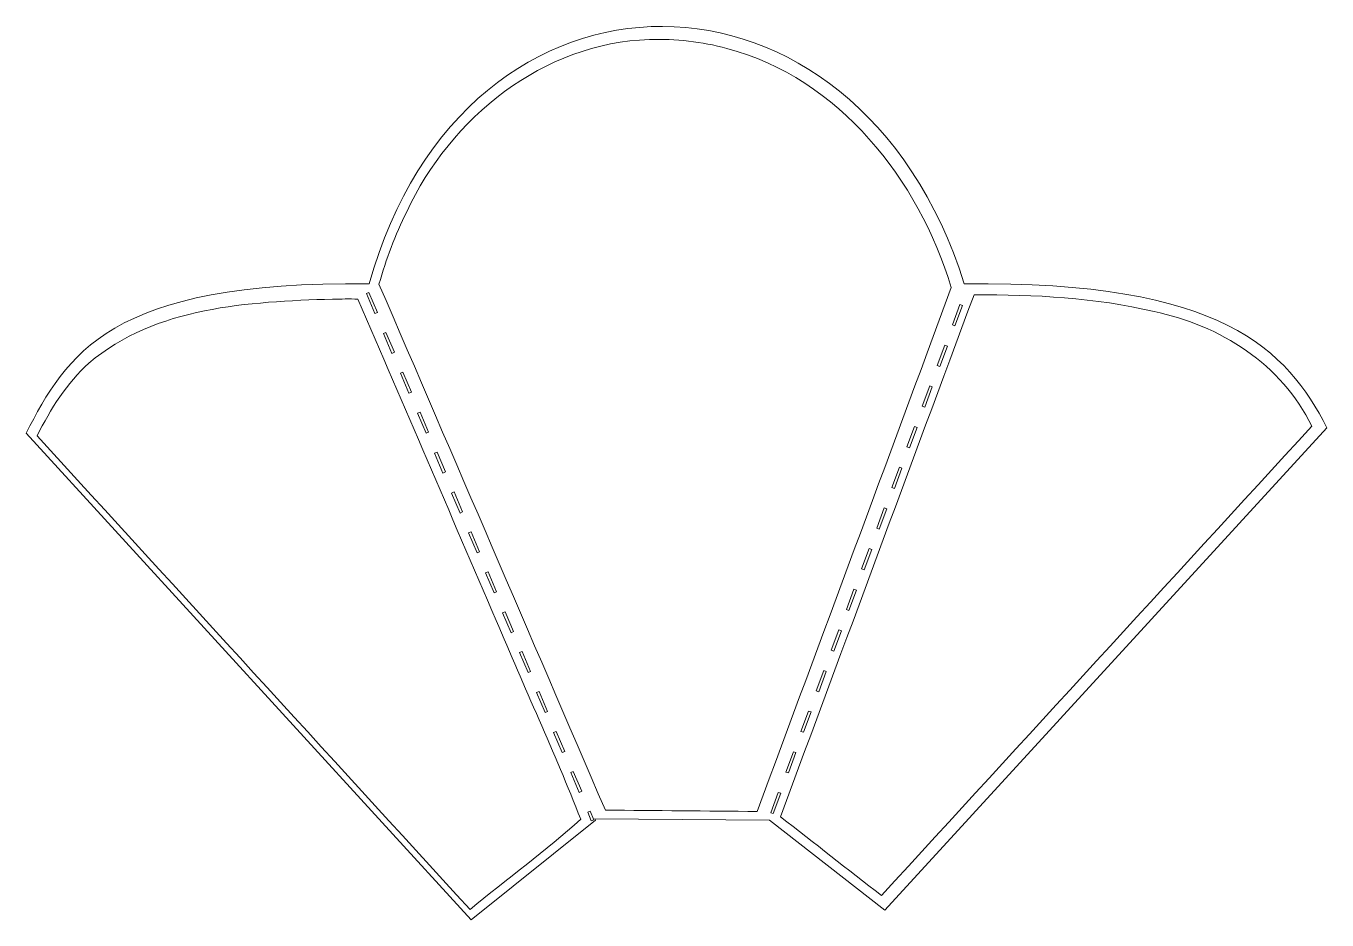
# Model space of a CAD drawing. Header units: centimetres. Extents: x -6.3 to 6.3, y -4.4 to 4.4.
import ezdxf

# ---------------------------------------------------------------- set-up
doc = ezdxf.new("R2010")
doc.units = ezdxf.units.CM
doc.header["$MEASUREMENT"] = 0
doc.layers.add('Layer 1', color=7, linetype='Continuous')

msp = doc.modelspace()

# ---------------------------------------------------------------- linework, layer by layer
at = {"layer": 'Layer 1', "color": 138, "lineweight": 9}
for points, knots in [([(-0.13558, 4.3604), (-1.33904, 4.36481), (-2.5288, 3.53131), (-2.99639, 1.84769), (-2.99639, 1.84769), (-5.54151, 1.8816), (-5.94795, 1.14999), (-6.34337, 0.39165), (-6.34337, 0.39165), (-6.34337, 0.39165), (-2.00255, -4.35845), (-2.00255, -4.35845), (-2.00255, -4.35845), (-2.00255, -4.35845), (-0.7896, -3.38445), (-0.7896, -3.38445), (-0.7896, -3.38445), (-0.7896, -3.38445), (-0.79539, -3.37039), (-0.79539, -3.37039), (-0.79539, -3.37039), (-0.79539, -3.37039), (0.90621, -3.38445), (0.90621, -3.38445), (0.90621, -3.38445), (0.90621, -3.38445), (2.03152, -4.26171), (2.03152, -4.26171), (2.03152, -4.26171), (2.03152, -4.26171), (6.3434, 0.44457), (6.3434, 0.44457), (6.3434, 0.44457), (5.94876, 1.20141), (5.34102, 1.88014), (2.80625, 1.84852), (2.80625, 1.84852), (2.28489, 3.51401), (1.0677, 4.356), (-0.13559, 4.36041), (-0.13559, 4.36041), (-0.13559, 4.36041), (-0.13558, 4.3604), (-0.13558, 4.3604)], [0, 0, 0, 0, 0.08333333, 0.08333333, 0.08333333, 0.08333333, 0.16666667, 0.16666667, 0.16666667, 0.16666667, 0.25, 0.25, 0.25, 0.25, 0.33333333, 0.33333333, 0.33333333, 0.33333333, 0.41666667, 0.41666667, 0.41666667, 0.41666667, 0.5, 0.5, 0.5, 0.5, 0.58333333, 0.58333333, 0.58333333, 0.58333333, 0.66666667, 0.66666667, 0.66666667, 0.66666667, 0.75, 0.75, 0.75, 0.75, 0.83333333, 0.83333333, 0.83333333, 0.83333333, 1, 1, 1, 1]), ([(-2.99887, 1.765), (-2.99887, 1.765), (-2.91619, 1.5707), (-2.91619, 1.5707), (-2.91619, 1.5707), (-2.91619, 1.5707), (-2.94017, 1.55995), (-2.94017, 1.55995), (-2.94017, 1.55995), (-2.94017, 1.55995), (-3.02368, 1.75508), (-3.02368, 1.75508), (-3.02368, 1.75508), (-3.02368, 1.75508), (-2.99888, 1.765), (-2.99888, 1.765), (-2.99888, 1.765), (-2.99888, 1.765), (-2.99887, 1.765), (-2.99887, 1.765)], [0, 0, 0, 0, 0.16666667, 0.16666667, 0.16666667, 0.16666667, 0.33333333, 0.33333333, 0.33333333, 0.33333333, 0.5, 0.5, 0.5, 0.5, 0.66666667, 0.66666667, 0.66666667, 0.66666667, 1, 1, 1, 1]), ([(2.76409, 1.64759), (2.76409, 1.64759), (2.78889, 1.63849), (2.78889, 1.63849), (2.78889, 1.63849), (2.78889, 1.63849), (2.7153, 1.44005), (2.7153, 1.44005), (2.7153, 1.44005), (2.7153, 1.44005), (2.6905, 1.44915), (2.6905, 1.44915), (2.6905, 1.44915), (2.6905, 1.44915), (2.76409, 1.64759), (2.76409, 1.64759)], [0, 0, 0, 0, 0.2, 0.2, 0.2, 0.2, 0.4, 0.4, 0.4, 0.4, 0.6, 0.6, 0.6, 0.6, 1, 1, 1, 1]), ([(-2.8335, 1.37557), (-2.8335, 1.37557), (-2.74999, 1.18127), (-2.74999, 1.18127), (-2.74999, 1.18127), (-2.74999, 1.18127), (-2.77479, 1.17052), (-2.77479, 1.17052), (-2.77479, 1.17052), (-2.77479, 1.17052), (-2.85747, 1.36565), (-2.85747, 1.36565), (-2.85747, 1.36565), (-2.85747, 1.36565), (-2.83349, 1.37557), (-2.83349, 1.37557), (-2.83349, 1.37557), (-2.83349, 1.37557), (-2.8335, 1.37557), (-2.8335, 1.37557)], [0, 0, 0, 0, 0.16666667, 0.16666667, 0.16666667, 0.16666667, 0.33333333, 0.33333333, 0.33333333, 0.33333333, 0.5, 0.5, 0.5, 0.5, 0.66666667, 0.66666667, 0.66666667, 0.66666667, 1, 1, 1, 1]), ([(2.61691, 1.25072), (2.61691, 1.25072), (2.64171, 1.24162), (2.64171, 1.24162), (2.64171, 1.24162), (2.64171, 1.24162), (2.5673, 1.04318), (2.5673, 1.04318), (2.5673, 1.04318), (2.5673, 1.04318), (2.5425, 1.05228), (2.5425, 1.05228), (2.5425, 1.05228), (2.5425, 1.05228), (2.61691, 1.25072), (2.61691, 1.25072)], [0, 0, 0, 0, 0.2, 0.2, 0.2, 0.2, 0.4, 0.4, 0.4, 0.4, 0.6, 0.6, 0.6, 0.6, 1, 1, 1, 1]), ([(-2.66731, 0.98613), (-2.66731, 0.98613), (-2.58463, 0.79183), (-2.58463, 0.79183), (-2.58463, 0.79183), (-2.58463, 0.79183), (-2.60861, 0.78108), (-2.60861, 0.78108), (-2.60861, 0.78108), (-2.60861, 0.78108), (-2.69129, 0.97621), (-2.69129, 0.97621), (-2.69129, 0.97621), (-2.69129, 0.97621), (-2.66731, 0.98613), (-2.66731, 0.98613)], [0, 0, 0, 0, 0.2, 0.2, 0.2, 0.2, 0.4, 0.4, 0.4, 0.4, 0.6, 0.6, 0.6, 0.6, 1, 1, 1, 1]), ([(2.46891, 0.85467), (2.46891, 0.85467), (2.49371, 0.84475), (2.49371, 0.84475), (2.49371, 0.84475), (2.49371, 0.84475), (2.42012, 0.64631), (2.42012, 0.64631), (2.42012, 0.64631), (2.42012, 0.64631), (2.39532, 0.65623), (2.39532, 0.65623), (2.39532, 0.65623), (2.39532, 0.65623), (2.46891, 0.85467), (2.46891, 0.85467)], [0, 0, 0, 0, 0.2, 0.2, 0.2, 0.2, 0.4, 0.4, 0.4, 0.4, 0.6, 0.6, 0.6, 0.6, 1, 1, 1, 1]), ([(-2.50112, 0.5967), (-2.50112, 0.5967), (-2.41844, 0.4024), (-2.41844, 0.4024), (-2.41844, 0.4024), (-2.41844, 0.4024), (-2.44242, 0.39165), (-2.44242, 0.39165), (-2.44242, 0.39165), (-2.44242, 0.39165), (-2.52593, 0.58678), (-2.52593, 0.58678), (-2.52593, 0.58678), (-2.52593, 0.58678), (-2.50113, 0.5967), (-2.50113, 0.5967), (-2.50113, 0.5967), (-2.50113, 0.5967), (-2.50112, 0.5967), (-2.50112, 0.5967)], [0, 0, 0, 0, 0.16666667, 0.16666667, 0.16666667, 0.16666667, 0.33333333, 0.33333333, 0.33333333, 0.33333333, 0.5, 0.5, 0.5, 0.5, 0.66666667, 0.66666667, 0.66666667, 0.66666667, 1, 1, 1, 1]), ([(2.32174, 0.45779), (2.32174, 0.45779), (2.34654, 0.44869), (2.34654, 0.44869), (2.34654, 0.44869), (2.34654, 0.44869), (2.27213, 0.25025), (2.27213, 0.25025), (2.27213, 0.25025), (2.27213, 0.25025), (2.24733, 0.25935), (2.24733, 0.25935), (2.24733, 0.25935), (2.24733, 0.25935), (2.32174, 0.45779), (2.32174, 0.45779)], [0, 0, 0, 0, 0.2, 0.2, 0.2, 0.2, 0.4, 0.4, 0.4, 0.4, 0.6, 0.6, 0.6, 0.6, 1, 1, 1, 1]), ([(-2.33493, 0.20727), (-2.33493, 0.20727), (-2.25225, 0.01297), (-2.25225, 0.01297), (-2.25225, 0.01297), (-2.25225, 0.01297), (-2.27705, 0.00222), (-2.27705, 0.00222), (-2.27705, 0.00222), (-2.27705, 0.00222), (-2.35973, 0.19735), (-2.35973, 0.19735), (-2.35973, 0.19735), (-2.35973, 0.19735), (-2.33493, 0.20727), (-2.33493, 0.20727)], [0, 0, 0, 0, 0.2, 0.2, 0.2, 0.2, 0.4, 0.4, 0.4, 0.4, 0.6, 0.6, 0.6, 0.6, 1, 1, 1, 1]), ([(2.17374, 0.06092), (2.17374, 0.06092), (2.19854, 0.05182), (2.19854, 0.05182), (2.19854, 0.05182), (2.19854, 0.05182), (2.12495, -0.14662), (2.12495, -0.14662), (2.12495, -0.14662), (2.12495, -0.14662), (2.10015, -0.13752), (2.10015, -0.13752), (2.10015, -0.13752), (2.10015, -0.13752), (2.17374, 0.06092), (2.17374, 0.06092)], [0, 0, 0, 0, 0.2, 0.2, 0.2, 0.2, 0.4, 0.4, 0.4, 0.4, 0.6, 0.6, 0.6, 0.6, 1, 1, 1, 1]), ([(-2.16957, -0.18217), (-2.16957, -0.18217), (-2.08606, -0.37647), (-2.08606, -0.37647), (-2.08606, -0.37647), (-2.08606, -0.37647), (-2.11086, -0.38722), (-2.11086, -0.38722), (-2.11086, -0.38722), (-2.11086, -0.38722), (-2.19354, -0.19209), (-2.19354, -0.19209), (-2.19354, -0.19209), (-2.19354, -0.19209), (-2.16956, -0.18217), (-2.16956, -0.18217), (-2.16956, -0.18217), (-2.16956, -0.18217), (-2.16957, -0.18217), (-2.16957, -0.18217)], [0, 0, 0, 0, 0.16666667, 0.16666667, 0.16666667, 0.16666667, 0.33333333, 0.33333333, 0.33333333, 0.33333333, 0.5, 0.5, 0.5, 0.5, 0.66666667, 0.66666667, 0.66666667, 0.66666667, 1, 1, 1, 1]), ([(2.02656, -0.33596), (2.02656, -0.33596), (2.05136, -0.34506), (2.05136, -0.34506), (2.05136, -0.34506), (2.05136, -0.34506), (1.97695, -0.5435), (1.97695, -0.5435), (1.97695, -0.5435), (1.97695, -0.5435), (1.95215, -0.5344), (1.95215, -0.5344), (1.95215, -0.5344), (1.95215, -0.5344), (2.02656, -0.33596), (2.02656, -0.33596)], [0, 0, 0, 0, 0.2, 0.2, 0.2, 0.2, 0.4, 0.4, 0.4, 0.4, 0.6, 0.6, 0.6, 0.6, 1, 1, 1, 1]), ([(-2.00337, -0.5716), (-2.00337, -0.5716), (-1.92069, -0.7659), (-1.92069, -0.7659), (-1.92069, -0.7659), (-1.92069, -0.7659), (-1.94467, -0.77665), (-1.94467, -0.77665), (-1.94467, -0.77665), (-1.94467, -0.77665), (-2.02735, -0.58152), (-2.02735, -0.58152), (-2.02735, -0.58152), (-2.02735, -0.58152), (-2.00337, -0.5716), (-2.00337, -0.5716)], [0, 0, 0, 0, 0.2, 0.2, 0.2, 0.2, 0.4, 0.4, 0.4, 0.4, 0.6, 0.6, 0.6, 0.6, 1, 1, 1, 1]), ([(1.87856, -0.73283), (1.87856, -0.73283), (1.90336, -0.74193), (1.90336, -0.74193), (1.90336, -0.74193), (1.90336, -0.74193), (1.82977, -0.94037), (1.82977, -0.94037), (1.82977, -0.94037), (1.82977, -0.94037), (1.80497, -0.93127), (1.80497, -0.93127), (1.80497, -0.93127), (1.80497, -0.93127), (1.87856, -0.73283), (1.87856, -0.73283)], [0, 0, 0, 0, 0.2, 0.2, 0.2, 0.2, 0.4, 0.4, 0.4, 0.4, 0.6, 0.6, 0.6, 0.6, 1, 1, 1, 1]), ([(-1.83718, -0.96103), (-1.83718, -0.96103), (-1.7545, -1.15533), (-1.7545, -1.15533), (-1.7545, -1.15533), (-1.7545, -1.15533), (-1.77848, -1.16608), (-1.77848, -1.16608), (-1.77848, -1.16608), (-1.77848, -1.16608), (-1.86199, -0.97095), (-1.86199, -0.97095), (-1.86199, -0.97095), (-1.86199, -0.97095), (-1.83719, -0.96103), (-1.83719, -0.96103), (-1.83719, -0.96103), (-1.83719, -0.96103), (-1.83718, -0.96103), (-1.83718, -0.96103)], [0, 0, 0, 0, 0.16666667, 0.16666667, 0.16666667, 0.16666667, 0.33333333, 0.33333333, 0.33333333, 0.33333333, 0.5, 0.5, 0.5, 0.5, 0.66666667, 0.66666667, 0.66666667, 0.66666667, 1, 1, 1, 1]), ([(1.73056, -1.12971), (1.73056, -1.12971), (1.75536, -1.13881), (1.75536, -1.13881), (1.75536, -1.13881), (1.75536, -1.13881), (1.68177, -1.33725), (1.68177, -1.33725), (1.68177, -1.33725), (1.68177, -1.33725), (1.65697, -1.32815), (1.65697, -1.32815), (1.65697, -1.32815), (1.65697, -1.32815), (1.73056, -1.12971), (1.73056, -1.12971)], [0, 0, 0, 0, 0.2, 0.2, 0.2, 0.2, 0.4, 0.4, 0.4, 0.4, 0.6, 0.6, 0.6, 0.6, 1, 1, 1, 1]), ([(-1.67182, -1.35047), (-1.67182, -1.35047), (-1.58831, -1.54477), (-1.58831, -1.54477), (-1.58831, -1.54477), (-1.58831, -1.54477), (-1.61311, -1.55552), (-1.61311, -1.55552), (-1.61311, -1.55552), (-1.61311, -1.55552), (-1.69579, -1.36039), (-1.69579, -1.36039), (-1.69579, -1.36039), (-1.69579, -1.36039), (-1.67181, -1.35047), (-1.67181, -1.35047), (-1.67181, -1.35047), (-1.67181, -1.35047), (-1.67182, -1.35047), (-1.67182, -1.35047)], [0, 0, 0, 0, 0.16666667, 0.16666667, 0.16666667, 0.16666667, 0.33333333, 0.33333333, 0.33333333, 0.33333333, 0.5, 0.5, 0.5, 0.5, 0.66666667, 0.66666667, 0.66666667, 0.66666667, 1, 1, 1, 1]), ([(1.58338, -1.52658), (1.58338, -1.52658), (1.60818, -1.53568), (1.60818, -1.53568), (1.60818, -1.53568), (1.60818, -1.53568), (1.53459, -1.73412), (1.53459, -1.73412), (1.53459, -1.73412), (1.53459, -1.73412), (1.50979, -1.72502), (1.50979, -1.72502), (1.50979, -1.72502), (1.50979, -1.72502), (1.58338, -1.52658), (1.58338, -1.52658)], [0, 0, 0, 0, 0.2, 0.2, 0.2, 0.2, 0.4, 0.4, 0.4, 0.4, 0.6, 0.6, 0.6, 0.6, 1, 1, 1, 1]), ([(-1.50563, -1.7399), (-1.50563, -1.7399), (-1.42295, -1.9342), (-1.42295, -1.9342), (-1.42295, -1.9342), (-1.42295, -1.9342), (-1.44693, -1.94495), (-1.44693, -1.94495), (-1.44693, -1.94495), (-1.44693, -1.94495), (-1.52961, -1.74982), (-1.52961, -1.74982), (-1.52961, -1.74982), (-1.52961, -1.74982), (-1.50563, -1.7399), (-1.50563, -1.7399)], [0, 0, 0, 0, 0.2, 0.2, 0.2, 0.2, 0.4, 0.4, 0.4, 0.4, 0.6, 0.6, 0.6, 0.6, 1, 1, 1, 1]), ([(1.43538, -1.92263), (1.43538, -1.92263), (1.46018, -1.93255), (1.46018, -1.93255), (1.46018, -1.93255), (1.46018, -1.93255), (1.38659, -2.13099), (1.38659, -2.13099), (1.38659, -2.13099), (1.38659, -2.13099), (1.36179, -2.12107), (1.36179, -2.12107), (1.36179, -2.12107), (1.36179, -2.12107), (1.43538, -1.92263), (1.43538, -1.92263)], [0, 0, 0, 0, 0.2, 0.2, 0.2, 0.2, 0.4, 0.4, 0.4, 0.4, 0.6, 0.6, 0.6, 0.6, 1, 1, 1, 1]), ([(-1.33944, -2.12934), (-1.33944, -2.12934), (-1.25676, -2.32364), (-1.25676, -2.32364), (-1.25676, -2.32364), (-1.25676, -2.32364), (-1.28074, -2.33439), (-1.28074, -2.33439), (-1.28074, -2.33439), (-1.28074, -2.33439), (-1.36425, -2.13926), (-1.36425, -2.13926), (-1.36425, -2.13926), (-1.36425, -2.13926), (-1.33945, -2.12934), (-1.33945, -2.12934), (-1.33945, -2.12934), (-1.33945, -2.12934), (-1.33944, -2.12934), (-1.33944, -2.12934)], [0, 0, 0, 0, 0.16666667, 0.16666667, 0.16666667, 0.16666667, 0.33333333, 0.33333333, 0.33333333, 0.33333333, 0.5, 0.5, 0.5, 0.5, 0.66666667, 0.66666667, 0.66666667, 0.66666667, 1, 1, 1, 1]), ([(1.28821, -2.3195), (1.28821, -2.3195), (1.31301, -2.3286), (1.31301, -2.3286), (1.31301, -2.3286), (1.31301, -2.3286), (1.2386, -2.52704), (1.2386, -2.52704), (1.2386, -2.52704), (1.2386, -2.52704), (1.2138, -2.51794), (1.2138, -2.51794), (1.2138, -2.51794), (1.2138, -2.51794), (1.28821, -2.3195), (1.28821, -2.3195)], [0, 0, 0, 0, 0.2, 0.2, 0.2, 0.2, 0.4, 0.4, 0.4, 0.4, 0.6, 0.6, 0.6, 0.6, 1, 1, 1, 1]), ([(-1.17324, -2.51877), (-1.17324, -2.51877), (-1.09056, -2.71307), (-1.09056, -2.71307), (-1.09056, -2.71307), (-1.09056, -2.71307), (-1.11536, -2.72382), (-1.11536, -2.72382), (-1.11536, -2.72382), (-1.11536, -2.72382), (-1.19804, -2.52869), (-1.19804, -2.52869), (-1.19804, -2.52869), (-1.19804, -2.52869), (-1.17324, -2.51877), (-1.17324, -2.51877)], [0, 0, 0, 0, 0.2, 0.2, 0.2, 0.2, 0.4, 0.4, 0.4, 0.4, 0.6, 0.6, 0.6, 0.6, 1, 1, 1, 1]), ([(1.14021, -2.71638), (1.14021, -2.71638), (1.16501, -2.72548), (1.16501, -2.72548), (1.16501, -2.72548), (1.16501, -2.72548), (1.09142, -2.92392), (1.09142, -2.92392), (1.09142, -2.92392), (1.09142, -2.92392), (1.06662, -2.91482), (1.06662, -2.91482), (1.06662, -2.91482), (1.06662, -2.91482), (1.14021, -2.71638), (1.14021, -2.71638)], [0, 0, 0, 0, 0.2, 0.2, 0.2, 0.2, 0.4, 0.4, 0.4, 0.4, 0.6, 0.6, 0.6, 0.6, 1, 1, 1, 1]), ([(-1.00788, -2.9082), (-1.00788, -2.9082), (-0.92437, -3.1025), (-0.92437, -3.1025), (-0.92437, -3.1025), (-0.92437, -3.1025), (-0.94917, -3.11325), (-0.94917, -3.11325), (-0.94917, -3.11325), (-0.94917, -3.11325), (-1.03185, -2.91812), (-1.03185, -2.91812), (-1.03185, -2.91812), (-1.03185, -2.91812), (-1.00787, -2.9082), (-1.00787, -2.9082), (-1.00787, -2.9082), (-1.00787, -2.9082), (-1.00788, -2.9082), (-1.00788, -2.9082)], [0, 0, 0, 0, 0.16666667, 0.16666667, 0.16666667, 0.16666667, 0.33333333, 0.33333333, 0.33333333, 0.33333333, 0.5, 0.5, 0.5, 0.5, 0.66666667, 0.66666667, 0.66666667, 0.66666667, 1, 1, 1, 1]), ([(0.99303, -3.11325), (0.99303, -3.11325), (1.01783, -3.12235), (1.01783, -3.12235), (1.01783, -3.12235), (1.01783, -3.12235), (0.94342, -3.32079), (0.94342, -3.32079), (0.94342, -3.32079), (0.94342, -3.32079), (0.91862, -3.31169), (0.91862, -3.31169), (0.91862, -3.31169), (0.91862, -3.31169), (0.99303, -3.11325), (0.99303, -3.11325)], [0, 0, 0, 0, 0.2, 0.2, 0.2, 0.2, 0.4, 0.4, 0.4, 0.4, 0.6, 0.6, 0.6, 0.6, 1, 1, 1, 1]), ([(-0.84169, -3.29764), (-0.84169, -3.29764), (-0.80696, -3.3795), (-0.80696, -3.3795), (-0.80696, -3.3795), (-0.80696, -3.3795), (-0.83094, -3.39025), (-0.83094, -3.39025), (-0.83094, -3.39025), (-0.83094, -3.39025), (-0.86567, -3.30757), (-0.86567, -3.30757), (-0.86567, -3.30757), (-0.86567, -3.30757), (-0.84169, -3.29765), (-0.84169, -3.29765), (-0.84169, -3.29765), (-0.84169, -3.29765), (-0.84169, -3.29764), (-0.84169, -3.29764)], [0, 0, 0, 0, 0.16666667, 0.16666667, 0.16666667, 0.16666667, 0.33333333, 0.33333333, 0.33333333, 0.33333333, 0.5, 0.5, 0.5, 0.5, 0.66666667, 0.66666667, 0.66666667, 0.66666667, 1, 1, 1, 1])]:
    msp.add_open_spline(points, degree=3, knots=knots, dxfattribs=at)
at = {"layer": 'Layer 1', "color": 6, "lineweight": 9}
for points, knots in [([(-0.26376, 4.23208), (-1.29643, 4.20378), (-2.20844, 3.46734), (-2.63095, 2.55115), (-2.63095, 2.55115), (-2.7435, 2.32583), (-2.83088, 2.08845), (-2.90132, 1.8467), (-2.90132, 1.8467), (-2.16545, 0.13573), (-1.42958, -1.57524), (-0.6937, -3.28622), (-0.6937, -3.28622), (-0.20009, -3.29063), (0.29353, -3.29504), (0.78714, -3.29945), (0.78714, -3.29945), (1.4168, -1.59465), (2.05152, 0.10829), (2.67974, 1.81362), (2.67974, 1.81362), (2.3601, 2.86634), (1.58861, 3.85488), (0.49114, 4.14609), (0.49114, 4.14609), (0.24683, 4.21289), (-0.00876, 4.24086), (-0.26375, 4.23208), (-0.26375, 4.23208), (-0.26375, 4.23208), (-0.26376, 4.23208), (-0.26376, 4.23208)], [0, 0, 0, 0, 0.11111111, 0.11111111, 0.11111111, 0.11111111, 0.22222222, 0.22222222, 0.22222222, 0.22222222, 0.33333333, 0.33333333, 0.33333333, 0.33333333, 0.44444444, 0.44444444, 0.44444444, 0.44444444, 0.55555556, 0.55555556, 0.55555556, 0.55555556, 0.66666667, 0.66666667, 0.66666667, 0.66666667, 0.77777778, 0.77777778, 0.77777778, 0.77777778, 1, 1, 1, 1]), ([(-3.35442, 1.70035), (-4.1732, 1.67177), (-5.0763, 1.62946), (-5.72988, 1.0761), (-5.72988, 1.0761), (-5.94637, 0.88269), (-6.10258, 0.62567), (-6.2359, 0.36586), (-6.2359, 0.36586), (-4.82837, -1.17479), (-3.42084, -2.71543), (-2.01332, -4.25608), (-2.01332, -4.25608), (-1.65788, -3.96103), (-1.2691, -3.67803), (-0.93431, -3.37551), (-0.93431, -3.37551), (-1.18733, -2.72379), (-1.48866, -2.08334), (-1.7583, -1.43507), (-1.7583, -1.43507), (-2.20766, -0.38993), (-2.65702, 0.65521), (-3.10637, 1.70035), (-3.10637, 1.70035), (-3.18903, 1.70246), (-3.27175, 1.70036), (-3.35442, 1.70035)], [0, 0, 0, 0, 0.125, 0.125, 0.125, 0.125, 0.25, 0.25, 0.25, 0.25, 0.375, 0.375, 0.375, 0.375, 0.5, 0.5, 0.5, 0.5, 0.625, 0.625, 0.625, 0.625, 0.75, 0.75, 0.75, 0.75, 1, 1, 1, 1]), ([(1.01368, -3.35154), (1.3422, -3.60758), (1.67073, -3.86362), (1.99925, -4.11966), (1.99925, -4.11966), (3.39797, -2.59279), (4.79668, -1.06592), (6.19538, 0.46095), (6.19538, 0.46095), (5.9051, 1.06141), (5.29705, 1.44996), (4.65663, 1.57779), (4.65663, 1.57779), (4.08459, 1.71636), (3.49012, 1.74298), (2.90132, 1.74252), (2.90132, 1.74252), (2.27211, 0.0445), (1.6429, -1.65352), (1.01368, -3.35154)], [0, 0, 0, 0, 0.16666667, 0.16666667, 0.16666667, 0.16666667, 0.33333333, 0.33333333, 0.33333333, 0.33333333, 0.5, 0.5, 0.5, 0.5, 0.66666667, 0.66666667, 0.66666667, 0.66666667, 1, 1, 1, 1])]:
    msp.add_open_spline(points, degree=3, knots=knots, dxfattribs=at)

doc.saveas('drawing.dxf')
